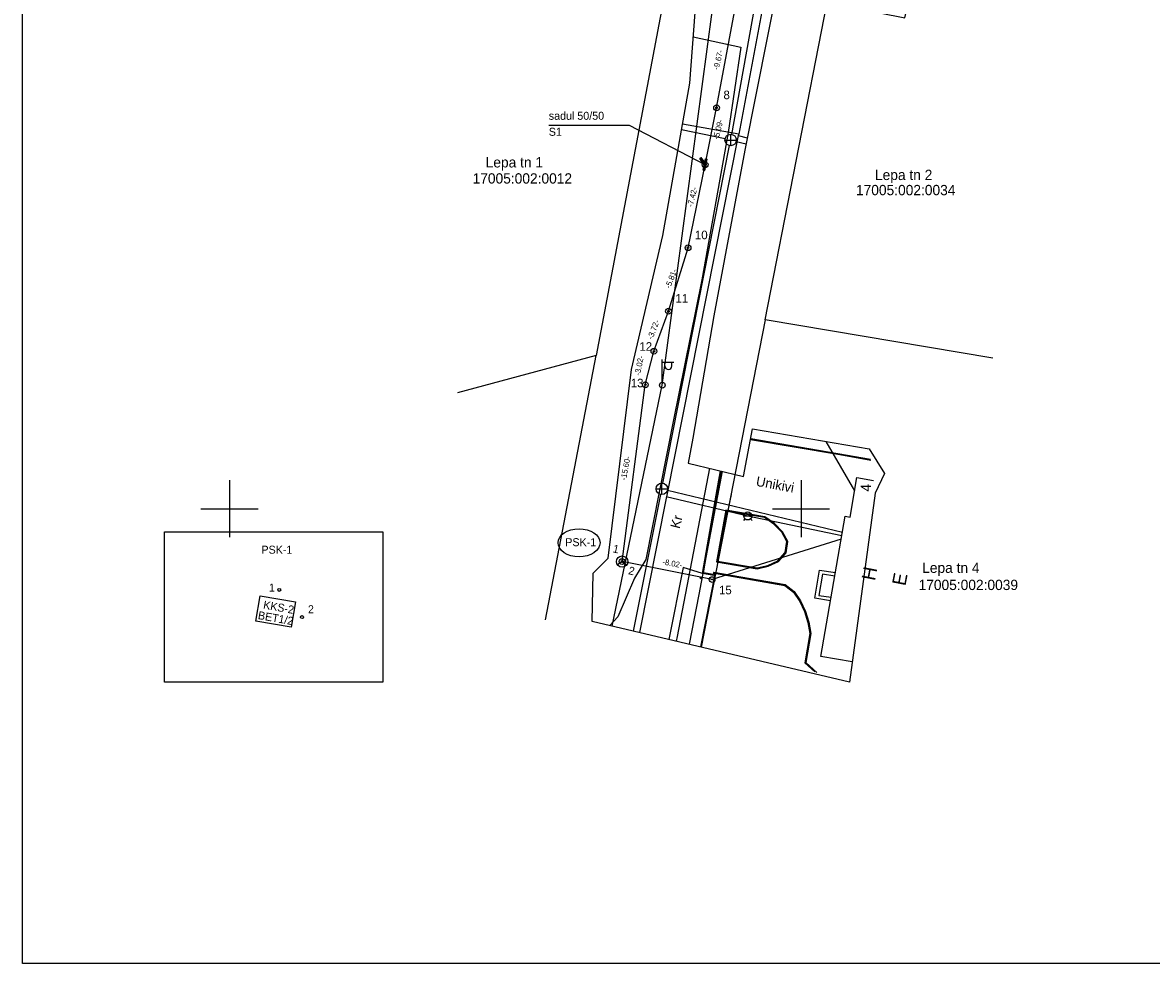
# Model space of a CAD drawing. Extents: x 640682 to 640879, y 6456110 to 6456254.
# Drawn here: x 640681.9 to 640780.7, y 6456110.2 to 6456192.5 of the extents above; entities that cross this region are included whole.
import ezdxf

# ---------------------------------------------------------------- set-up
doc = ezdxf.new("R2010")
doc.units = 0
for name, color, linetype in [('ABIJOONIS', 7, 'Continuous'), ('AED', 7, 'Continuous'), ('HOONE', 7, 'Continuous'), ('HOONEDET', 7, 'Continuous'), ('JOONSIDE', 7, 'Continuous'), ('KAEVUNR', 7, 'Continuous'), ('KKAEV', 7, 'Continuous'), ('KOORDPUNKT', 7, 'Continuous'), ('KPKAABEL', 7, 'Continuous'), ('KTRASS', 7, 'Continuous'), ('MOOTMPUNKT', 7, 'Continuous'), ('MOOTPIIR', 7, 'Continuous'), ('MPKAABEL', 7, 'Continuous'), ('MPOHULIIN', 7, 'Continuous'), ('PIIR', 7, 'Continuous'), ('POST', 7, 'Continuous'), ('SIKAEV', 7, 'Continuous'), ('SITRASS', 7, 'Continuous'), ('TEE', 7, 'Continuous'), ('TORUNR', 7, 'Continuous'), ('VKAEV', 7, 'Continuous'), ('VORK', 7, 'Continuous'), ('VORMISTUS', 7, 'Continuous'), ('VTRASS', 7, 'Continuous')]:
    doc.layers.add(name, color=color, linetype=linetype)

msp = doc.modelspace()

# ---------------------------------------------------------------- linework, layer by layer
at = {"layer": 'ABIJOONIS'}
for points in [[(640741.615, 6456180.09), (640735.006, 6456183.525), (640727.936, 6456183.525)], [(640702.691, 6456142.387), (640705.791, 6456141.856), (640705.411, 6456139.637), (640702.31, 6456140.169), (640702.691, 6456142.387)]]:
    msp.add_lwpolyline(points, dxfattribs=at)
msp.add_lwpolyline([(640694.33, 6456147.985), (640713.431, 6456147.985), (640713.431, 6456134.831), (640694.33, 6456134.831)], close=True, dxfattribs=at)
for centre in [(640704.357, 6456142.902), (640706.35, 6456140.519)]:
    msp.add_circle(centre, 0.132, dxfattribs=at)
at = {"layer": 'AED'}
for points in [[(640742.705, 6456145.376), (640743.927, 6456151.251)], [(640741.228, 6456137.904), (640742.511, 6456144.409)]]:
    msp.add_lwpolyline(points, dxfattribs=at)
at = {"layer": 'HOONE'}
msp.add_lwpolyline([(640754.489, 6456136.602), (640751.727, 6456137.083), (640753.876, 6456149.35), (640754.313, 6456149.27), (640754.894, 6456152.728), (640756.341, 6456152.478)], dxfattribs=at)
at = {"layer": 'HOONEDET'}
for points in [[(640752.578, 6456141.942), (640751.206, 6456142.164), (640751.632, 6456144.63), (640753.01, 6456144.407)], [(640752.956, 6456144.096), (640751.868, 6456144.277), (640751.566, 6456142.409), (640752.633, 6456142.255)]]:
    msp.add_lwpolyline(points, dxfattribs=at)
at = {"layer": 'KAEVUNR'}
msp.add_ellipse((640730.586, 6456147.02), major_axis=(1.838, 0), ratio=0.666667, dxfattribs=at)
at = {"layer": 'KKAEV'}
for p, q in [((640743.349, 6456182.254), (640744.349, 6456182.254)), ((640743.849, 6456181.754), (640743.849, 6456182.754)), ((640737.326, 6456151.741), (640738.326, 6456151.741)), ((640737.826, 6456151.241), (640737.826, 6456152.241))]:
    msp.add_line(p, q, dxfattribs=at)
for centre in [(640743.849, 6456182.254), (640737.826, 6456151.741)]:
    msp.add_circle(centre, 0.5, dxfattribs=at)
at = {"layer": 'KOORDPUNKT'}
for centre, radius in [((640742.617, 6456185.076), 0.25), ((640742.617, 6456185.076), 0.025), ((640742.617, 6456185.076), 0.0221), ((640742.617, 6456185.076), 0.0191), ((640742.617, 6456185.076), 0.0161), ((640742.617, 6456185.076), 0.0132), ((640742.617, 6456185.076), 0.0102), ((640742.617, 6456185.076), 0.00726), ((640742.617, 6456185.076), 0.0043), ((640741.615, 6456180.09), 0.25), ((640741.615, 6456180.09), 0.025), ((640741.615, 6456180.09), 0.0221), ((640741.615, 6456180.09), 0.0191), ((640741.615, 6456180.09), 0.0161), ((640741.615, 6456180.09), 0.0132), ((640741.615, 6456180.09), 0.0102), ((640741.615, 6456180.09), 0.00726), ((640741.615, 6456180.09), 0.0043), ((640740.119, 6456172.827), 0.25), ((640740.119, 6456172.827), 0.025), ((640740.119, 6456172.827), 0.0221), ((640740.119, 6456172.827), 0.0191), ((640740.119, 6456172.827), 0.0161), ((640740.119, 6456172.827), 0.0132), ((640740.119, 6456172.827), 0.0102), ((640740.119, 6456172.827), 0.00726), ((640740.119, 6456172.827), 0.0043), ((640738.41, 6456167.274), 0.25), ((640738.41, 6456167.274), 0.025), ((640738.41, 6456167.274), 0.0221), ((640738.41, 6456167.274), 0.0191), ((640738.41, 6456167.274), 0.0161), ((640738.41, 6456167.274), 0.0132), ((640738.41, 6456167.274), 0.0102), ((640738.41, 6456167.274), 0.00726), ((640738.41, 6456167.274), 0.0043), ((640737.137, 6456163.774), 0.25), ((640737.137, 6456163.774), 0.025), ((640737.137, 6456163.774), 0.0221), ((640737.137, 6456163.774), 0.0191), ((640737.137, 6456163.774), 0.0161), ((640737.137, 6456163.774), 0.0132), ((640737.137, 6456163.774), 0.0102), ((640737.137, 6456163.774), 0.00726), ((640737.137, 6456163.774), 0.0043), ((640736.382, 6456160.849), 0.25), ((640736.382, 6456160.849), 0.025), ((640736.382, 6456160.849), 0.0221), ((640736.382, 6456160.849), 0.0191), ((640736.382, 6456160.849), 0.0161), ((640736.382, 6456160.849), 0.0132), ((640736.382, 6456160.849), 0.0102), ((640736.382, 6456160.849), 0.00726), ((640736.382, 6456160.849), 0.0043), ((640734.349, 6456145.373), 0.25), ((640734.349, 6456145.373), 0.025), ((640734.349, 6456145.373), 0.0221), ((640734.349, 6456145.373), 0.0191), ((640734.349, 6456145.373), 0.0161), ((640734.349, 6456145.373), 0.0132), ((640734.349, 6456145.373), 0.0102), ((640734.349, 6456145.373), 0.00726), ((640734.349, 6456145.373), 0.0043), ((640742.225, 6456143.804), 0.25), ((640742.225, 6456143.804), 0.025), ((640742.225, 6456143.804), 0.0221), ((640742.225, 6456143.804), 0.0191), ((640742.225, 6456143.804), 0.0161), ((640742.225, 6456143.804), 0.0132), ((640742.225, 6456143.804), 0.0102), ((640742.225, 6456143.804), 0.00726), ((640742.225, 6456143.804), 0.0043)]:
    msp.add_circle(centre, radius, dxfattribs=at)
at = {"layer": 'KPKAABEL'}
msp.add_lwpolyline([(640739.12, 6456138.403), (640739.203, 6456138.823), (640739.203, 6456138.823), (640739.203, 6456138.823), (640739.203, 6456138.823), (640742.026, 6456153.537)], dxfattribs=at)
at = {"layer": 'KTRASS'}
for points in [[(640743.938, 6456182.746), (640749.552, 6456213.871)], [(640743.359, 6456182.354), (640739.536, 6456183.133)], [(640737.923, 6456152.232), (640743.752, 6456181.763)], [(640744.333, 6456182.129), (640745.192, 6456181.907)], [(640738.312, 6456151.624), (640753.631, 6456147.953)], [(640735.353, 6456139.294), (640737.729, 6456151.251)]]:
    msp.add_lwpolyline(points, dxfattribs=at)
at = {"layer": 'MOOTMPUNKT'}
for centre in [(640742.617, 6456185.076), (640741.615, 6456180.09), (640741.663, 6456180.099), (640740.119, 6456172.827), (640738.41, 6456167.274), (640737.137, 6456163.774), (640736.382, 6456160.849), (640734.365, 6456145.383), (640741.251, 6456143.942)]:
    msp.add_circle(centre, 0.075, dxfattribs=at)
at = {"layer": 'MOOTPIIR'}
msp.add_lwpolyline([(640749.078, 6456201.479), (640745.083, 6456181.361), (640742.373, 6456166.873), (640740.547, 6456156.18), (640740.134, 6456153.999), (640744.958, 6456152.82), (640745.771, 6456156.996), (640755.971, 6456155.235), (640757.293, 6456153.07), (640756.49, 6456151.37), (640754.254, 6456134.823), (640731.745, 6456140.148), (640731.828, 6456144.371), (640733.134, 6456145.674), (640735.161, 6456162.167), (640737.899, 6456173.91), (640740.261, 6456187.219), (640741.232, 6456200.004)], dxfattribs=at)
at = {"layer": 'MPKAABEL'}
for points in [[(640754.7, 6456151.573), (640752.207, 6456155.885)], [(640743.097, 6456153.275), (640741.074, 6456142.501), (640740.217, 6456138.143)]]:
    msp.add_lwpolyline(points, dxfattribs=at)
at = {"layer": 'MPOHULIIN'}
msp.add_lwpolyline([(640733.484, 6456139.736), (640737.869, 6456160.808), (640743.993, 6456206.571), (640749.017, 6456234.417)], dxfattribs=at)
at = {"layer": 'PIIR'}
for points in [[(640746.86, 6456166.51), (640752.3, 6456194.29), (640759.09, 6456192.93), (640760.77, 6456200.01), (640758.57, 6456200.45), (640753.64, 6456201.29), (640752.3, 6456194.29)], [(640739.02, 6456200.1), (640732.08, 6456163.41), (640719.955, 6456160.14)], [(640766.791, 6456163.184), (640746.86, 6456166.51), (640741.28, 6456137.892)], [(640727.656, 6456140.281), (640732.08, 6456163.41), (640719.955, 6456160.14)]]:
    msp.add_lwpolyline(points, dxfattribs=at)
at = {"layer": 'POST'}
for p, q in [((640737.869, 6456161.058), (640737.869, 6456163.058)), ((640737.869, 6456162.808), (640738.869, 6456162.808)), ((640738.096, 6456162.487), (640738.096, 6456162.808)), ((640738.708, 6456162.487), (640738.708, 6456162.808)), ((640737.869, 6456160.808), (640737.869, 6456160.808))]:
    msp.add_line(p, q, dxfattribs=at)
msp.add_circle((640737.869, 6456160.808), 0.25, dxfattribs=at)
msp.add_arc((640738.402, 6456162.487), 0.306, 180, 0, dxfattribs=at)
at = {"layer": 'SIKAEV'}
for p, q in [((640734.349, 6456145.873), (640734.349, 6456145.373)), ((640734.349, 6456145.373), (640733.934, 6456145.098)), ((640734.349, 6456145.373), (640734.764, 6456145.098))]:
    msp.add_line(p, q, dxfattribs=at)
msp.add_circle((640734.349, 6456145.373), 0.5, dxfattribs=at)
at = {"layer": 'SITRASS'}
for p, q in [((640741.156, 6456180.637), (640741.281, 6456180.72)), ((640741.532, 6456180.075), (640741.156, 6456180.637)), ((640741.191, 6456180.66), (640741.16, 6456180.631)), ((640741.285, 6456180.713), (640741.174, 6456180.61)), ((640741.299, 6456180.692), (640741.188, 6456180.589)), ((640741.314, 6456180.671), (640741.202, 6456180.568)), ((640741.328, 6456180.65), (640741.216, 6456180.547)), ((640741.612, 6456180.091), (640741.218, 6456180.678)), ((640741.342, 6456180.629), (640741.23, 6456180.526)), ((640741.356, 6456180.608), (640741.244, 6456180.505)), ((640741.37, 6456180.587), (640741.258, 6456180.484)), ((640741.384, 6456180.566), (640741.272, 6456180.463)), ((640741.573, 6456180.283), (640741.281, 6456180.72)), ((640741.398, 6456180.545), (640741.286, 6456180.442)), ((640741.412, 6456180.524), (640741.3, 6456180.421)), ((640741.426, 6456180.503), (640741.314, 6456180.4)), ((640741.44, 6456180.482), (640741.329, 6456180.379)), ((640741.454, 6456180.461), (640741.343, 6456180.358)), ((640741.468, 6456180.44), (640741.357, 6456180.337)), ((640741.482, 6456180.419), (640741.371, 6456180.316)), ((640741.496, 6456180.398), (640741.385, 6456180.295)), ((640741.511, 6456180.377), (640741.399, 6456180.274)), ((640741.525, 6456180.356), (640741.413, 6456180.253)), ((640741.539, 6456180.335), (640741.427, 6456180.232)), ((640741.553, 6456180.313), (640741.441, 6456180.211)), ((640741.567, 6456180.292), (640741.455, 6456180.19)), ((640741.756, 6456180.433), (640741.469, 6456180.169)), ((640741.748, 6456180.391), (640741.483, 6456180.148)), ((640741.739, 6456180.349), (640741.497, 6456180.126)), ((640741.731, 6456180.308), (640741.512, 6456180.105)), ((640741.514, 6456179.6), (640741.709, 6456180.581)), ((640741.723, 6456180.266), (640741.526, 6456180.084)), ((640741.715, 6456180.225), (640741.528, 6456180.052)), ((640741.573, 6456180.283), (640741.635, 6456180.596)), ((640741.764, 6456180.474), (640741.577, 6456180.302)), ((640741.772, 6456180.516), (640741.585, 6456180.343)), ((640741.588, 6456179.586), (640741.782, 6456180.567)), ((640741.781, 6456180.557), (640741.593, 6456180.385)), ((640741.759, 6456180.571), (640741.602, 6456180.427)), ((640741.728, 6456180.577), (640741.61, 6456180.468)), ((640741.698, 6456180.583), (640741.618, 6456180.51)), ((640741.668, 6456180.589), (640741.626, 6456180.551)), ((640741.635, 6456180.596), (640741.782, 6456180.567)), ((640741.637, 6456180.595), (640741.635, 6456180.593)), ((640741.441, 6456179.615), (640741.532, 6456180.075)), ((640741.588, 6456179.586), (640741.441, 6456179.615)), ((640741.632, 6456179.809), (640741.445, 6456179.636)), ((640741.64, 6456179.85), (640741.453, 6456179.678)), ((640741.624, 6456179.767), (640741.456, 6456179.612)), ((640741.649, 6456179.892), (640741.462, 6456179.719)), ((640741.657, 6456179.934), (640741.47, 6456179.761)), ((640741.665, 6456179.975), (640741.478, 6456179.803)), ((640741.673, 6456180.017), (640741.486, 6456179.844)), ((640741.616, 6456179.726), (640741.486, 6456179.606)), ((640741.682, 6456180.058), (640741.495, 6456179.886)), ((640741.69, 6456180.1), (640741.503, 6456179.927)), ((640741.698, 6456180.141), (640741.511, 6456179.969)), ((640741.607, 6456179.684), (640741.516, 6456179.6)), ((640741.706, 6456180.183), (640741.519, 6456180.011)), ((640741.599, 6456179.642), (640741.547, 6456179.594)), ((640741.591, 6456179.601), (640741.577, 6456179.588)), ((640753.514, 6456147.346), (640742.225, 6456143.804))]:
    msp.add_line(p, q, dxfattribs=at)
msp.add_lwpolyline([(640742.225, 6456143.804), (640734.365, 6456145.383), (640736.382, 6456160.849), (640737.137, 6456163.774), (640738.41, 6456167.274), (640740.119, 6456172.827), (640741.615, 6456180.09), (640742.617, 6456185.076), (640744.38, 6456194.579), (640746.768, 6456206.599), (640748.792, 6456217.365), (640750.213, 6456227.808), (640750.914, 6456233.201), (640751.118, 6456234.287), (640751.284, 6456235.139)], dxfattribs=at)
at = {"layer": 'TEE'}
for p, q in [((640742.326, 6456144.233), (640741.464, 6456144.385)), ((640742.366, 6456144.458), (640742.326, 6456144.233))]:
    msp.add_line(p, q, dxfattribs=at)
for points in [[(640740.57, 6456191.291), (640744.748, 6456190.366), (640743.635, 6456182.924), (640741.314, 6456170.025), (640738.832, 6456157.763), (640736.437, 6456145.548), (640735.449, 6456143.939)], [(640745.589, 6456156.061), (640753.222, 6456154.763), (640756.101, 6456154.262)], [(640745.604, 6456156.135), (640753.235, 6456154.837), (640756.091, 6456154.34)], [(640741.377, 6456144.324), (640742.576, 6456151.172), (640742.952, 6456153.31)], [(640741.464, 6456144.385), (640742.65, 6456151.159), (640743.025, 6456153.292)], [(640742.621, 6456145.351), (640746.175, 6456144.739), (640747.131, 6456144.971), (640748.025, 6456145.383), (640748.7, 6456146.141), (640748.852, 6456147.136), (640748.391, 6456147.992), (640747.684, 6456148.713), (640746.843, 6456149.292), (640743.433, 6456149.868)], [(640743.433, 6456149.868), (640742.621, 6456145.351)], [(640742.708, 6456145.412), (640746.172, 6456144.816), (640747.106, 6456145.042), (640747.979, 6456145.445), (640748.629, 6456146.174), (640748.774, 6456147.123), (640748.33, 6456147.947), (640747.636, 6456148.655), (640746.814, 6456149.221), (640743.494, 6456149.781)], [(640743.494, 6456149.781), (640742.708, 6456145.412)], [(640741.377, 6456144.324), (640739.69, 6456144.847), (640738.445, 6456138.563)], [(640735.449, 6456143.939), (640733.981, 6456140.528), (640733.267, 6456139.787)], [(640742.387, 6456144.146), (640741.377, 6456144.324)], [(640742.366, 6456144.458), (640748.616, 6456143.359), (640749.388, 6456142.75), (640749.963, 6456141.933), (640750.381, 6456141.022), (640750.679, 6456140.065), (640750.859, 6456139.083), (640750.425, 6456136.543), (640751.39, 6456135.672)], [(640742.427, 6456144.371), (640742.387, 6456144.146)], [(640742.427, 6456144.371), (640748.584, 6456143.288), (640749.333, 6456142.698), (640749.898, 6456141.895), (640750.311, 6456140.995), (640750.606, 6456140.047), (640750.783, 6456139.083), (640750.344, 6456136.515), (640751.223, 6456135.722)]]:
    msp.add_lwpolyline(points, dxfattribs=at)
at = {"layer": 'VKAEV'}
for p, q in [((640745.096, 6456149.118), (640744.956, 6456148.978)), ((640744.993, 6456149.365), (640745.693, 6456149.365)), ((640745.59, 6456149.118), (640745.73, 6456148.978))]:
    msp.add_line(p, q, dxfattribs=at)
msp.add_circle((640745.343, 6456149.365), 0.35, dxfattribs=at)
at = {"layer": 'VORK'}
for p, q in [((640700, 6456152.5), (640700, 6456147.5)), ((640750, 6456152.5), (640750, 6456147.5)), ((640697.5, 6456150), (640702.5, 6456150)), ((640747.5, 6456150), (640752.5, 6456150))]:
    msp.add_line(p, q, dxfattribs=at)
at = {"layer": 'VORMISTUS'}
msp.add_lwpolyline([(640879.405, 6456110.222), (640681.905, 6456110.222), (640681.905, 6456253.722), (640879.405, 6456253.722), (640879.405, 6456110.222)], dxfattribs=at)
at = {"layer": 'VTRASS'}
for points in [[(640750.51, 6456214.517), (640744.563, 6456182.778), (640739.624, 6456183.63)], [(640744.498, 6456182.662), (640738.263, 6456151.175), (640738.211, 6456150.927)], [(640744.563, 6456182.778), (640744.498, 6456182.662), (640745.298, 6456182.441)], [(640738.211, 6456150.927), (640735.877, 6456139.17)], [(640738.2, 6456151.075), (640745.343, 6456149.365), (640753.578, 6456147.647)]]:
    msp.add_lwpolyline(points, dxfattribs=at)

# ---------------------------------------------------------------- texts
at = {"layer": 'ABIJOONIS'}
for s, p in [('sadul 50/50', (640727.936, 6456184.025)), ('S1', (640727.936, 6456182.625))]:
    msp.add_text(s, height=0.7, dxfattribs=at).set_placement(p)
for s, rotation, p in [('PSK-1', 0, (640702.799, 6456146.064)), ('1', 1.1213, (640703.462, 6456142.741)), ('KKS-2', 349.92152, (640702.917, 6456141.271)), ('BET1/2', 349.92152, (640702.453, 6456140.358)), ('2', 1.1213, (640706.876, 6456140.852))]:
    msp.add_text(s, height=0.7, rotation=rotation, dxfattribs=at).set_placement(p)
at = {"layer": 'HOONE'}
for s, height, rotation, p in [('4', 0.9, 90, (640756.132, 6456151.494)), ('H', 1.2, 79.11112, (640756.468, 6456143.65)), ('E', 1.2, 79.11112, (640759.131, 6456143.199))]:
    msp.add_text(s, height=height, rotation=rotation, dxfattribs=at).set_placement(p)
at = {"layer": 'JOONSIDE'}
for s, rotation, p in [('-9.67-', 76.40044, (640742.792, 6456188.362)), ('-5.09-', 76.40044, (640742.792, 6456182.279)), ('-7.42-', 76.40044, (640740.525, 6456176.362)), ('-5.81-', 68.81488, (640738.555, 6456169.228)), ('-3.72-', 68.81488, (640737.006, 6456164.774)), ('-3.02-', 79.05383, (640735.923, 6456161.621)), ('-15.60-', 79.05383, (640734.688, 6456152.453)), ('-8.02-', 349.05383, (640737.847, 6456145.135))]:
    msp.add_text(s, height=0.5, rotation=rotation, dxfattribs=at).set_placement(p)
at = {"layer": 'KAEVUNR'}
msp.add_text('PSK-1', height=0.7, dxfattribs=at).set_placement((640729.38, 6456146.721))
at = {"layer": 'KOORDPUNKT'}
for s, p in [('8', (640743.217, 6456185.826)), ('10', (640740.719, 6456173.577)), ('11', (640739.01, 6456168.024)), ('12', (640735.861, 6456163.818)), ('13', (640735.106, 6456160.623)), ('15', (640742.825, 6456142.511))]:
    msp.add_text(s, height=0.75, dxfattribs=at).set_placement(p)
at = {"layer": 'PIIR'}
for s, p in [('Lepa tn 1', (640722.416, 6456179.856)), ('17005:002:0012', (640721.272, 6456178.445)), ('Lepa tn 2', (640756.471, 6456178.753)), ('17005:002:0034', (640754.809, 6456177.426)), ('Lepa tn 4', (640760.601, 6456144.386)), ('17005:002:0039', (640760.285, 6456142.887))]:
    msp.add_text(s, height=0.9, dxfattribs=at).set_placement(p)
at = {"layer": 'TEE'}
for s, rotation, p in [('Unikivi', 349.52134, (640746.016, 6456152.008)), ('Kr', 75.59695, (640739.377, 6456148.203))]:
    msp.add_text(s, height=0.85, rotation=rotation, dxfattribs=at).set_placement(p)
at = {"layer": 'TORUNR'}
for s, p in [('1', (640733.487, 6456146.196)), ('2', (640734.849, 6456144.279))]:
    msp.add_text(s, height=0.7, rotation=347.45156, dxfattribs=at).set_placement(p)

doc.saveas('drawing.dxf')
